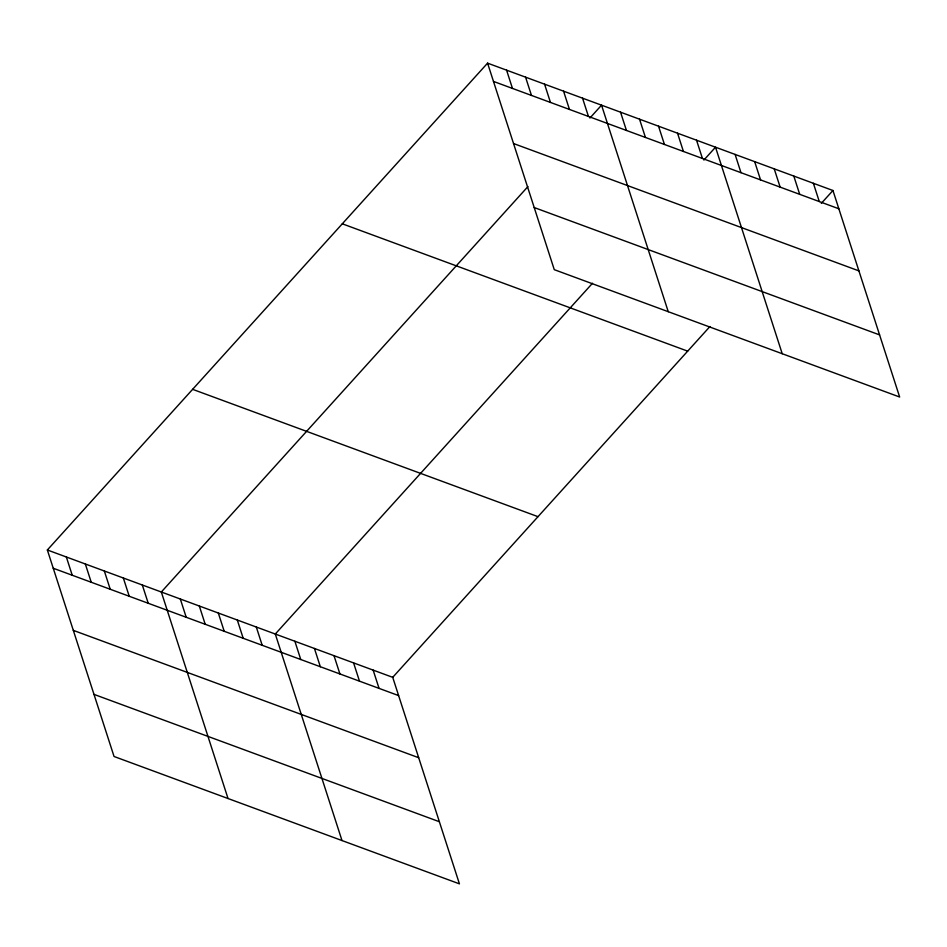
<?xml version="1.0" encoding="UTF-8"?>
<svg xmlns="http://www.w3.org/2000/svg" width="947" height="947" viewBox="0 0 947 947"><rect width="100%" height="100%" fill="white"/><g stroke="black" fill="none" stroke-linecap="round" stroke-linejoin="round"><path stroke-width="1.42" d="M47.35 549.982L392.721 677.33L459.425 883.847L114.054 756.499L47.35 549.982L487.575 63.153L832.946 190.501L899.65 397.018L554.279 269.67L487.575 63.153M527.941 186.571L161.321 592.005L228.026 798.522M589.922 118.032L601.546 105.176L668.251 311.693M592.526 283.224L275.293 634.028L341.997 840.545M703.893 160.055L715.518 147.199L782.222 353.716M392.721 677.33L709.954 326.514M821.321 203.345L832.946 190.501M493.47 81.418L838.841 208.766M513.534 143.542L858.917 270.889M534.215 207.547L879.585 334.895M342.305 223.812L687.676 351.148M192.62 389.335L538.003 516.671M53.245 568.247L398.628 695.595M73.31 630.371L418.692 757.718M93.99 694.376L439.361 821.724M813.378 183.28L819.273 201.545M793.799 176.071L799.706 194.336M774.232 168.85L780.139 187.115M754.664 161.629L760.559 179.894M735.097 154.42L740.992 172.685M696.53 140.192L702.425 158.457M677.531 133.196L683.426 151.461M658.532 126.188L664.439 144.453M639.533 119.18L645.44 137.445M620.545 112.184L626.441 130.449M582.547 98.168L588.454 116.434M563.56 91.172L569.455 109.438M544.561 84.165L550.456 102.43M525.561 77.157L531.468 95.422M506.574 70.161L512.469 88.426M373.154 670.109L379.049 688.374M353.586 662.9L359.481 681.165M334.007 655.679L339.914 673.944M314.44 648.47L320.335 666.735M294.872 641.249L300.767 659.514M256.306 627.032L262.201 645.298M237.306 620.025L243.201 638.29M218.307 613.017L224.214 631.282M199.32 606.021L205.215 624.286M180.321 599.013L186.216 617.278M142.322 585.009L148.229 603.275M123.335 578.001L129.23 596.267M104.336 570.994L110.231 589.259M85.337 563.998L91.243 582.263M66.349 556.99L72.244 575.255"/></g></svg>
